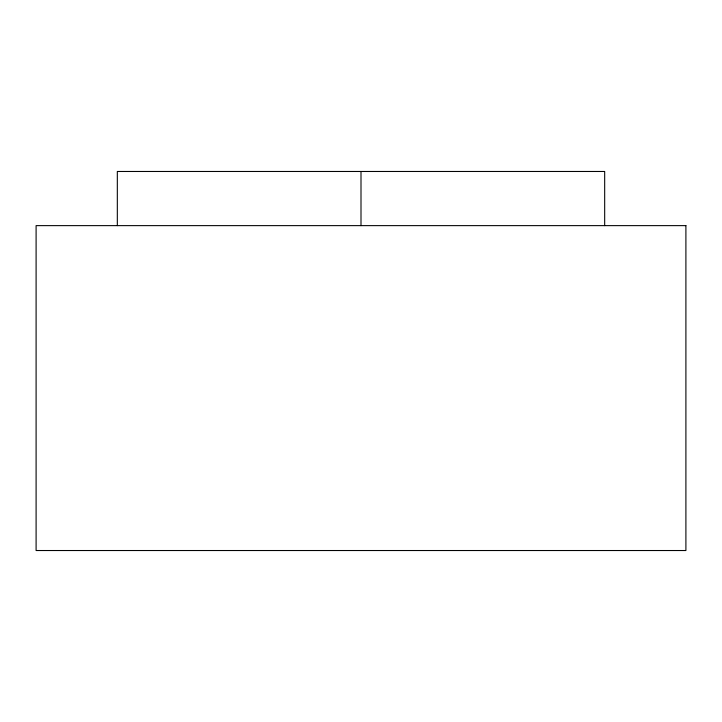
<?xml version="1.0" encoding="UTF-8"?>
<svg xmlns="http://www.w3.org/2000/svg" width="722" height="722" viewBox="0 0 722 722"><rect width="100%" height="100%" fill="white"/><g stroke="black" fill="none" stroke-linecap="round" stroke-linejoin="round"><path stroke-width="1.08" d="M604.675 225.625L604.675 171.475L117.325 171.475L117.325 225.625M361 171.475L361 225.625M685.9 225.625L36.1 225.625L36.1 550.525L685.9 550.525L685.9 225.625"/></g></svg>
